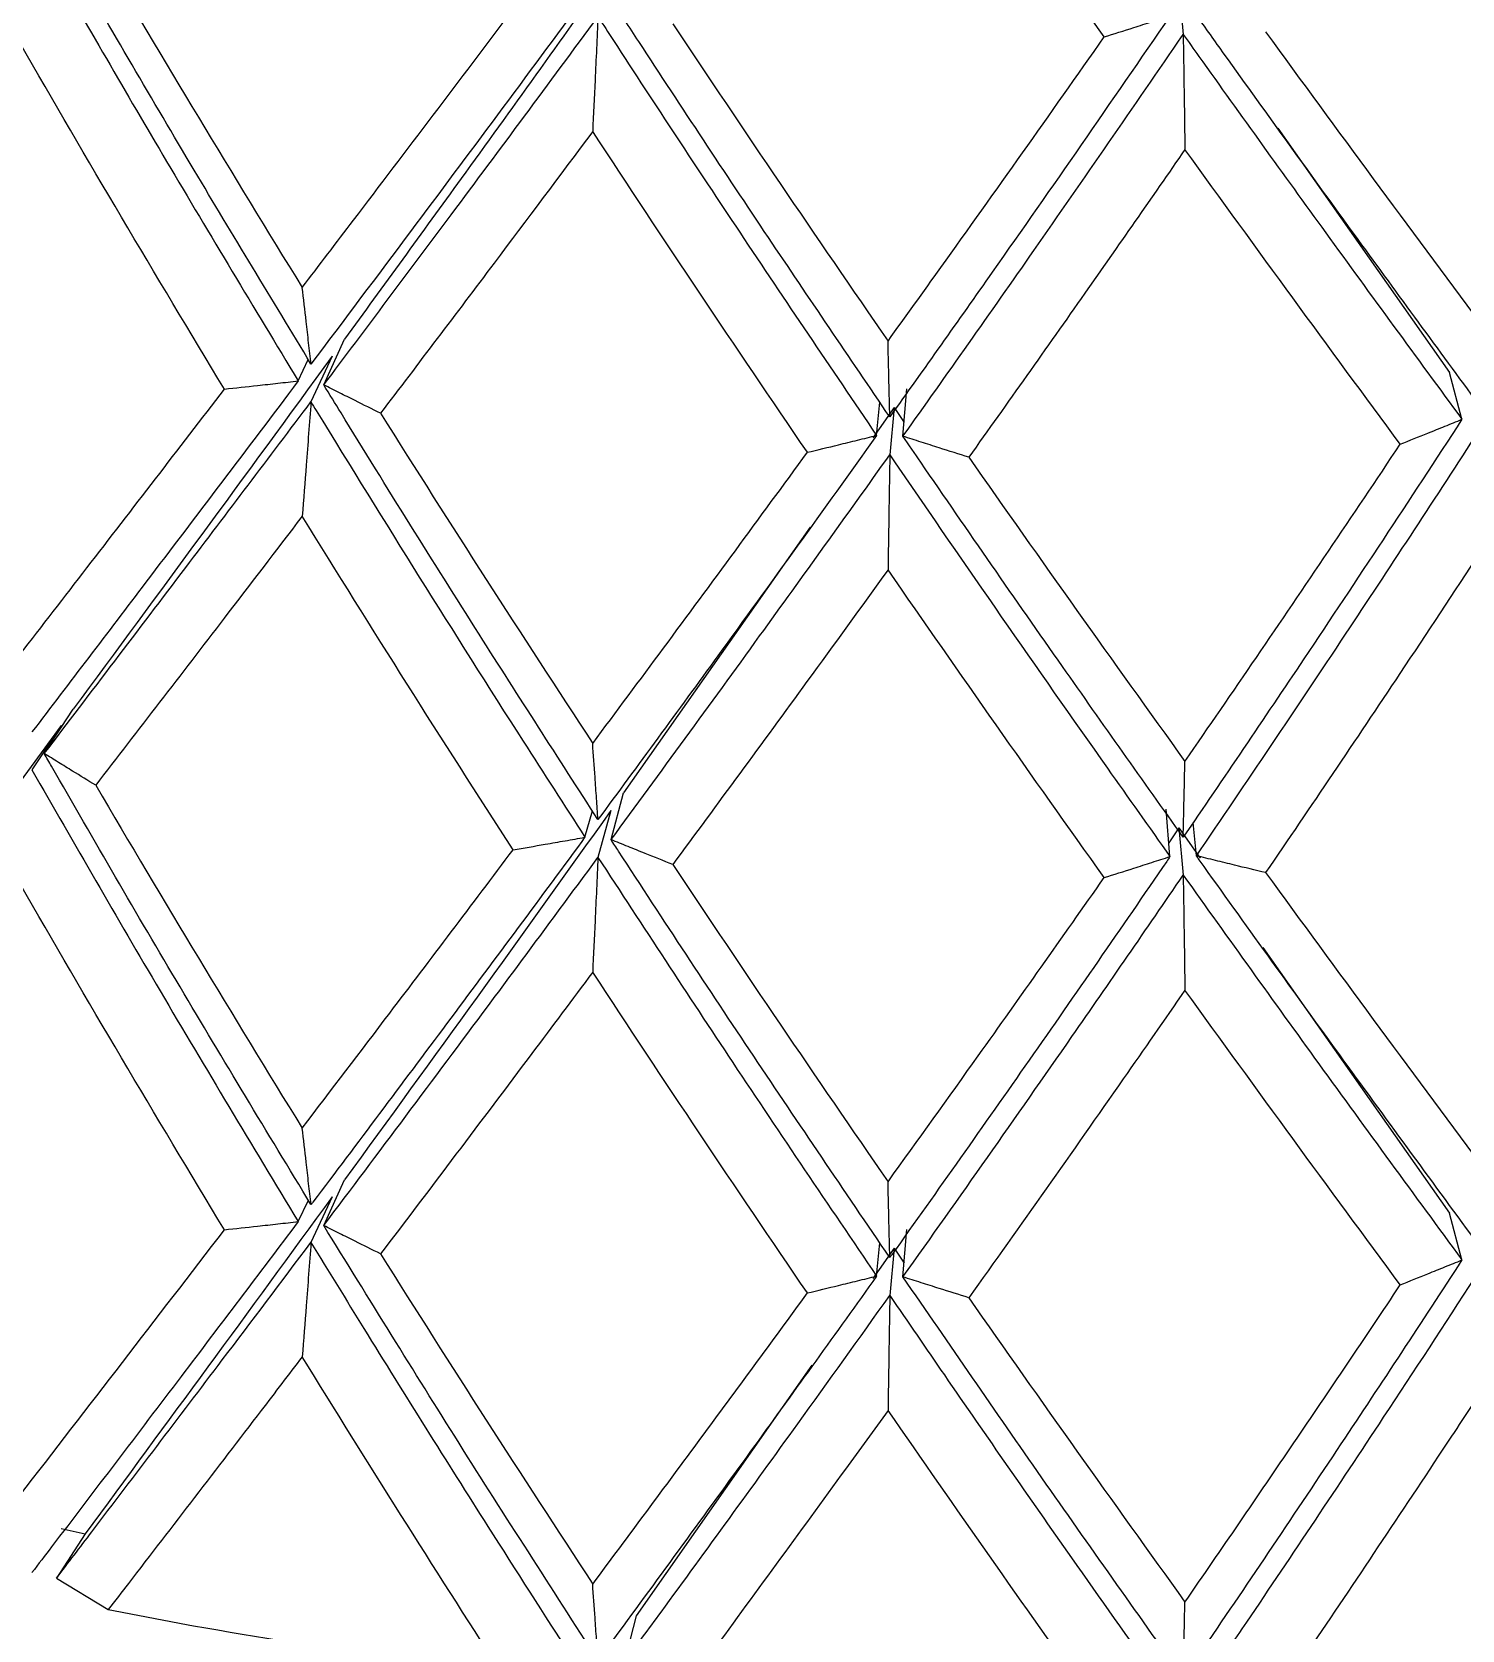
# Model space of a CAD drawing. Extents: x 0 to 8.27, y -9.61 to 0.
# Drawn here: x 2.1043 to 2.166, y -6.448 to -6.379 of the extents above; entities that cross this region are included whole.
import ezdxf

# ---------------------------------------------------------------- set-up
doc = ezdxf.new("R2010")
doc.units = 0
doc.header["$LTSCALE"] = 0.5
doc.header["$MEASUREMENT"] = 0
doc.layers.add('Dimension', color=10, linetype='CONTINUOUS')
doc.layers.add('Mounting', color=4, linetype='CONTINUOUS')

msp = doc.modelspace()

# ---------------------------------------------------------------- linework, layer by layer
at = {"layer": 'Dimension', "transparency": 16777216}
msp.add_open_spline([(0.3163298756698794, -6.309225411673758), (1.642155090394425, -6.574390454618758), (1.774737611867039, -7.237303061981144), (2.039902654812039, -8.563128276705804), (2.172485176284653, -9.226040884068304), (3.498310391009426, -9.491205927013077)], degree=3, knots=[0, 0, 0, 0, 1, 1, 2, 2, 2, 2], dxfattribs=at)
at = {"layer": 'Mounting', "linetype": 'Continuous', "lineweight": 25, "transparency": 16777216}
for p, q in [((2.153818313937307, -6.377044828435139), (2.154003504469728, -6.379084758823062)), ((2.158088438282192, -6.383124422780035), (2.165502814788368, -6.393679152874647)), ((2.116893556811391, -6.394210663657525), (2.117793150522147, -6.392235325790686)), ((2.115791536330534, -6.394040173478395), (2.116227175034936, -6.393118992680449)), ((2.11725794751257, -6.392969778567696), (2.116342194248745, -6.394942738776074)), ((2.166039641928791, -6.395697523212895), (2.165502653694801, -6.393678746608991)), ((2.140764715940549, -6.396393259884455), (2.140906312169108, -6.394962582098053)), ((2.141904057116989, -6.396427754585481), (2.142072569394685, -6.394387608978143)), ((2.141519350884408, -6.395188668210942), (2.140600959523198, -6.396496043215159)), ((2.141519490228092, -6.395188093693598), (2.141334315204602, -6.397227853148017)), ((2.141519517933574, -6.39518867326489), (2.141953480298042, -6.395829397681943)), ((2.137891928112566, -6.400352481876205), (2.129835002890758, -6.411821908842732)), ((2.104826087181863, -6.410126210783794), (2.106079738653733, -6.40821397258582)), ((2.105560615727626, -6.4089190169476), (2.101724797207879, -6.414126522513122)), ((2.10556231579514, -6.408916591654695), (2.10429304151441, -6.410825435288523)), ((2.129298154049337, -6.413840368062544), (2.12983571257584, -6.411819447510986)), ((2.128171307912652, -6.413737280197545), (2.12849478829159, -6.41259316828711)), ((2.12928857577819, -6.412586659145283), (2.128734513275248, -6.414606134437683)), ((2.153433761861123, -6.414570519995259), (2.153265077257601, -6.412528288108653)), ((2.153818320514091, -6.41333139802861), (2.153384337807637, -6.413972152581032)), ((2.15381814453346, -6.413328785720743), (2.154003508998557, -6.415370631907983)), ((2.153818447738303, -6.413331394179515), (2.154736896837193, -6.414638851534271)), ((2.154573111072267, -6.414536105588347), (2.154430704821124, -6.41309724344034)), ((2.157444074742187, -6.418492652105435), (2.165502739365564, -6.429964556582483)), ((2.116893570093424, -6.43049571840924), (2.117793714834733, -6.428519170464135)), ((2.115791524120567, -6.430325283213556), (2.116228170128323, -6.429401972421594)), ((2.117258431126601, -6.429253800052827), (2.116342204683605, -6.431227779839894)), ((2.166039648965324, -6.431982633582827), (2.165502316839337, -6.429962564018176)), ((2.141904059605139, -6.432712808380352), (2.142072675102071, -6.43067141299786)), ((2.141519582117979, -6.431473843325186), (2.140601556064865, -6.432781582632963)), ((2.140764713295965, -6.432678370520982), (2.140907113875045, -6.431239565586104)), ((2.141519588020145, -6.431472079901702), (2.14133431731463, -6.433512893450704)), ((2.141519286700003, -6.431473834387525), (2.141953407397494, -6.432115364216763)), ((2.137974816423792, -6.436523405283303), (2.130382593895746, -6.447338618857536)), ((2.106596536151045, -6.443797683052587), (2.105360119345022, -6.445710821354503)), ((2.105360088711876, -6.445710814809097), (2.107589590948663, -6.447071014805935)), ((2.130382593895746, -6.447338618857536), (2.129862217564295, -6.449358351256812))]:
    msp.add_line(p, q, dxfattribs=at)
for centre, radius, start, end in [((2.144194716131977, -6.269227225892216), 0.1785734236974923, 257.5053640374168, 257.8455635435939), ((2.146275970009782, -6.252939186573023), 0.1979489898865803, 258.7297999272111, 263.6841227533566)]:
    msp.add_arc(centre, radius, start, end, dxfattribs=at)
for points in [[(2.150592546869319, -6.379188368253942), (2.147480735836979, -6.374828997478851), (2.14436609368542, -6.370401123966751), (2.14125766198751, -6.365904822080886)], [(2.107044373428579, -6.375206583824642), (2.109980964063851, -6.380204821309114), (2.112956917440187, -6.385138412110329), (2.115963594348131, -6.390005813940085)], [(2.131959996338963, -6.378624637432885), (2.135047037404519, -6.383257388753798), (2.138149298367324, -6.387822181568929), (2.141257773346496, -6.392318544212792)], [(2.157562174124195, -6.378977504110019), (2.160664747111895, -6.383234698224548), (2.16375773197089, -6.387423592123461), (2.166832149748615, -6.391544805378082)], [(2.112605814190573, -6.394392748369789), (2.109623308273939, -6.389476093714045), (2.106674779467966, -6.384493782247652), (2.103768787360167, -6.379447497699282)], [(2.137775607395923, -6.397120494995754), (2.134673035936629, -6.392573054743472), (2.131580052633325, -6.387957314341229), (2.12850563642516, -6.383273893360972)], [(2.163377785366237, -6.39676763279919), (2.160290745624906, -6.392595749580259), (2.157188486036119, -6.388355907916427), (2.154080012468711, -6.384047636144594)], [(2.11725794758874, -6.392969778463105), (2.113474941279236, -6.398159263545658), (2.109742873967861, -6.403239202538877), (2.106079785203491, -6.408213909368207)], [(2.119347196441339, -6.395435522503355), (2.12237558375611, -6.400253259505), (2.125431412209508, -6.405004329533419), (2.12850581082759, -6.409687720090567)], [(2.144745234330657, -6.397331348388654), (2.147857068548973, -6.401776525093958), (2.150971733964951, -6.406153198040549), (2.154080188803363, -6.410461441592922)], [(2.125066902101679, -6.414280132737524), (2.12200765923464, -6.409546354261117), (2.118970318189866, -6.404745230790574), (2.115963696060788, -6.399877920253623)], [(2.150592720924323, -6.415474114796773), (2.147480924229257, -6.411114766512462), (2.144366296272409, -6.4066869161204), (2.141257878502728, -6.402190637974392)], [(2.107044551151347, -6.411492389025732), (2.109981037174947, -6.416490443146692), (2.112956882919178, -6.42142385522731), (2.115963450111593, -6.426291083147696)], [(2.129288575903928, -6.412586658969296), (2.125420058902336, -6.418007965381882), (2.121582012465041, -6.423318160484762), (2.117793620854371, -6.428519299491192)], [(2.131960183167138, -6.414910420514722), (2.135047113206355, -6.419543001556058), (2.138149261860889, -6.42410762899555), (2.141257624226199, -6.428603831220009)], [(2.157562361892104, -6.415263264463185), (2.160664822291636, -6.419520301865866), (2.163757695074509, -6.423709044003878), (2.166832002261998, -6.42783011038204)], [(2.112605612614715, -6.430677918779899), (2.109623197777836, -6.425761408789747), (2.106674758205571, -6.420779245967076), (2.103768852712818, -6.415733113891854)], [(2.137775397705326, -6.43340569035967), (2.134672919832354, -6.428858383568233), (2.131580029742253, -6.424242780739739), (2.128505705565175, -6.419559501393216)], [(2.163377576725424, -6.433052853545512), (2.160290628986985, -6.428881092526801), (2.157188462517269, -6.424641377130904), (2.154080082374747, -6.420333235740024)], [(2.117258430905366, -6.429253800356257), (2.113653026243554, -6.434200102565221), (2.110093528508713, -6.439047470732355), (2.106596536151045, -6.443797683052587)], [(2.119346974420495, -6.431720672006911), (2.122375388834115, -6.436538457508384), (2.125431245116914, -6.441289574813474), (2.128505672048021, -6.445973011387643)], [(2.144745006192096, -6.433616525205927), (2.147856869495143, -6.438061747002045), (2.150971564269838, -6.442438463755245), (2.154080048486293, -6.446746749824449)], [(2.1244996523819, -6.449686726983479), (2.121632043679, -6.445237691468598), (2.118784195752795, -6.440729434165625), (2.11596338614001, -6.436162921241355)], [(2.15001543870946, -6.450950153956789), (2.14709565627183, -6.446852270618812), (2.14417387390742, -6.442694087846455), (2.141257558089109, -6.438475677207968)]]:
    msp.add_open_spline(points, degree=3, dxfattribs=at)
for points, knots in [([(2.11634220556968, -6.393309591274367), (2.11465542636526, -6.390527219638095), (2.111158660591826, -6.384759243675198), (2.107340291586496, -6.378227202995383), (2.105202878343079, -6.374497662552237), (2.104826131800536, -6.373840283137831)], [0, 0, 0, 0, 0.4342818352718486, 0.9002849059942745, 1, 1, 1, 1]), ([(2.104293080801398, -6.374539579976492), (2.104503396790932, -6.374908139598965), (2.106425639001571, -6.378276694053504), (2.110230249800424, -6.384831424658493), (2.113891346868257, -6.390893741022857), (2.115791525500498, -6.39404019789162)], [0, 0, 0, 0, 0.05579333311728822, 0.5099388791400317, 1, 1, 1, 1]), ([(2.129288069319244, -6.376302681560439), (2.127122702949436, -6.379337632956769), (2.124966929402007, -6.38233753358724), (2.121138491752589, -6.387634918615269), (2.119460988823192, -6.38994572919534), (2.11779319674244, -6.392235262339561)], [0.4208236887304256, 0.4208236887304256, 0.4208236887304256, 0.4208236887304256, 0.5, 0.5, 0.5622865838526512, 0.5622865838526512, 0.5622865838526512, 0.5622865838526512]), ([(2.128171308426971, -6.377451411909639), (2.125648998563264, -6.380871989237441), (2.123137669425859, -6.384249280587817), (2.119201816528602, -6.389508452886041), (2.117768409445915, -6.391416686978907), (2.116342187486424, -6.393309608219276)], [0.00299366881788393, 0.00299366881788393, 0.00299366881788393, 0.00299366881788393, 0.003387481537907919, 0.003387481537907919, 0.003614582098343181, 0.003614582098343181, 0.003614582098343181, 0.003614582098343181]), ([(2.141334317493801, -6.395594704820432), (2.139585651799933, -6.393020780120985), (2.135960592674309, -6.38768492361509), (2.131953235003692, -6.381627711902517), (2.129696034650095, -6.378164816324777), (2.129298174090735, -6.377554436493249)], [0, 0, 0, 0, 0.434281835271846, 0.9002849059942448, 1, 1, 1, 1]), ([(2.115963577140491, -6.390005818042248), (2.116699613994314, -6.389041961829086), (2.117437529879425, -6.388074095287145), (2.120461030548739, -6.384101328987747), (2.122758596292869, -6.381065779061252), (2.125066833717682, -6.377994315328117)], [0.003029962210435008, 0.003029962210435008, 0.003029962210435008, 0.003029962210435008, 0.003145749891090096, 0.003145749891090096, 0.003503269218563006, 0.003503269218563006, 0.003503269218563006, 0.003503269218563006]), ([(2.116893559198815, -6.394210661451432), (2.118716454313216, -6.391789329925921), (2.120551789563905, -6.389341760889117), (2.124499563109538, -6.384050176597604), (2.126612836321755, -6.381201155302954), (2.128734531580193, -6.378320261337642)], [0.003097174692322331, 0.003097174692322331, 0.003097174692322331, 0.003097174692322331, 0.003387481537907919, 0.003387481537907919, 0.003717925343859384, 0.003717925343859384, 0.003717925343859384, 0.003717925343859384]), ([(2.128734531580648, -6.378320261337187), (2.128713857581687, -6.378776289207444), (2.12869306343211, -6.379232577790837), (2.12867214866921, -6.379689124718418), (2.128651233905856, -6.380145671652592), (2.128630198471654, -6.380602478182588), (2.128609041912085, -6.38105954187494), (2.128574907436786, -6.381796978853906), (2.128540457452544, -6.382535089601099), (2.128505690095807, -6.383273863539664)], [0, 0, 0, 0, 3.692449222956076e-05, 3.692449222956076e-05, 3.692449222956076e-05, 7.384898534112383e-05, 7.384898534112383e-05, 7.384898534112383e-05, 0.0001334239379046179, 0.0001334239379046179, 0.0001334239379046179, 0.0001334239379046179]), ([(2.128734535567872, -6.378320275389221), (2.128956942052099, -6.378662579409699), (2.130989688742574, -6.381791163395853), (2.134991773968721, -6.387872219725629), (2.138792213775304, -6.39348180447859), (2.140764713924426, -6.396393285077117)], [0, 0, 0, 0, 0.05579333311732571, 0.5099388791400516, 1, 1, 1, 1]), ([(2.153433760090564, -6.378284651783581), (2.150880971958685, -6.382013162628589), (2.148322246172228, -6.385698081505886), (2.14428494556384, -6.391441027950798), (2.142808819106875, -6.39352579910706), (2.141334307278356, -6.395594723482411)], [0.00299366881788392, 0.00299366881788392, 0.00299366881788392, 0.00299366881788392, 0.003387481537907919, 0.003387481537907919, 0.003614582098343166, 0.003614582098343166, 0.003614582098343166, 0.003614582098343166]), ([(2.150592660213277, -6.379188302301479), (2.151018305765064, -6.379054604281116), (2.151443406117068, -6.378920326222435), (2.151867953899654, -6.378785470073232), (2.152129337539662, -6.378702442455044), (2.152390512449728, -6.378619195479011), (2.152651476912041, -6.378535729604543), (2.152912443579879, -6.378452263024762), (2.153173200347936, -6.378368577366579), (2.153433745500223, -6.378284673093496)], [0, 0, 0, 0, 3.69245447571745e-05, 3.69245447571745e-05, 3.69245447571745e-05, 5.965804057093363e-05, 5.965804057093363e-05, 5.965804057093363e-05, 8.2391728525642e-05, 8.2391728525642e-05, 8.2391728525642e-05, 8.2391728525642e-05]), ([(2.16660328147529, -6.394830208310502), (2.164869154373463, -6.392467603399602), (2.161274234374304, -6.387569821896015), (2.157253028798522, -6.381999746337435), (2.154974691821479, -6.378812046226692), (2.154573105660774, -6.378250173131498)], [0, 0, 0, 0, 0.4342818352718341, 0.9002849059942445, 0.9999999999999999, 0.9999999999999999, 0.9999999999999999, 0.9999999999999999]), ([(2.141904058234985, -6.39642775216668), (2.143786759127323, -6.393781582182321), (2.145672844786731, -6.391108214504577), (2.149709587083834, -6.385332166652283), (2.151858303734997, -6.382224547488129), (2.154003502874019, -6.379084758068807)], [0.003097174692322327, 0.003097174692322327, 0.003097174692322327, 0.003097174692322327, 0.003387481537907919, 0.003387481537907919, 0.003717925343859381, 0.003717925343859381, 0.003717925343859381, 0.003717925343859381]), ([(2.154003502874474, -6.379084758068409), (2.154010419467085, -6.379541620674551), (2.154017376257087, -6.379998748845075), (2.154024373398642, -6.380456140229619), (2.15403137054065, -6.380913531620756), (2.15403840805331, -6.381371187479992), (2.154045486089416, -6.381829105392164), (2.154056905954093, -6.382567920588933), (2.154068431373815, -6.38330742229288), (2.154080062972042, -6.384047600002354)], [0, 0, 0, 0, 3.692449222956121e-05, 3.692449222956121e-05, 3.692449222956121e-05, 7.384898534112738e-05, 7.384898534112738e-05, 7.384898534112738e-05, 0.0001334239379046148, 0.0001334239379046148, 0.0001334239379046148, 0.0001334239379046148]), ([(2.154003513322522, -6.379084771244543), (2.154228290070677, -6.379399942250863), (2.156282700456103, -6.38228053641398), (2.16030734978105, -6.387874567546639), (2.164081034870122, -6.393024589366853), (2.166039648814802, -6.395697548110029)], [0, 0, 0, 0, 0.05579333311732529, 0.5099388791400438, 1, 1, 1, 1]), ([(2.141257754809629, -6.392318550483758), (2.142018713048145, -6.391263863519264), (2.142780083163615, -6.390205027224162), (2.145893434301769, -6.385859905087948), (2.148244757163837, -6.382542282062325), (2.150592648699984, -6.379188305918881)], [0.003029962210435017, 0.003029962210435017, 0.003029962210435017, 0.003029962210435017, 0.003145749891090093, 0.003145749891090093, 0.003503269218562994, 0.003503269218562994, 0.003503269218562994, 0.003503269218562994]), ([(2.128505690095579, -6.383273863540118), (2.127081574822768, -6.385182921893367), (2.125661256235134, -6.387077709897419), (2.12260464570474, -6.391138173154211), (2.120971440059492, -6.393297106615698), (2.119347137880794, -6.395435541822728)], [0.003133451221439315, 0.003133451221439315, 0.003133451221439315, 0.003133451221439315, 0.003352568823996508, 0.003352568823996508, 0.003606599140465112, 0.003606599140465112, 0.003606599140465112, 0.003606599140465112]), ([(2.154080062971587, -6.384047600002866), (2.152640173723029, -6.386130432928887), (2.151198766043962, -6.388198857271611), (2.148085146198326, -6.392633701622906), (2.146414230401177, -6.394993113920002), (2.144745170741515, -6.397331375119613)], [0.003133451221439316, 0.003133451221439316, 0.003133451221439316, 0.003133451221439316, 0.003352568823996518, 0.003352568823996518, 0.003606599140465121, 0.003606599140465121, 0.003606599140465121, 0.003606599140465121]), ([(2.116342195373107, -6.393309597751788), (2.116307990149352, -6.3930026178516), (2.116273586131882, -6.392696243471953), (2.116238982568092, -6.392390480276269), (2.116204379003847, -6.392084717076379), (2.116169575798921, -6.391779564222411), (2.116134572214122, -6.391475027384836), (2.116078096815016, -6.390983682299968), (2.116021099466906, -6.390493937904914), (2.115963577140263, -6.390005818042816)], [0, 0, 0, 0, 3.692449223031336e-05, 3.692449223031336e-05, 3.692449223031336e-05, 7.384898533143667e-05, 7.384898533143667e-05, 7.384898533143667e-05, 0.0001334237450264763, 0.0001334237450264763, 0.0001334237450264763, 0.0001334237450264763]), ([(2.141334315431976, -6.39559471204165), (2.141327398772972, -6.395290227227513), (2.141320441915667, -6.394986362434786), (2.141313444708175, -6.394683123381917), (2.141306447500455, -6.394379884324728), (2.141299409923221, -6.394077270176346), (2.141292331827088, -6.393775286660905), (2.141280911902157, -6.393288061150876), (2.141269386434004, -6.392802474403872), (2.141257754809402, -6.392318550484326)], [0, 0, 0, 0, 3.692449223030649e-05, 3.692449223030649e-05, 3.692449223030649e-05, 7.384898533143637e-05, 7.384898533143637e-05, 7.384898533143637e-05, 0.0001334237450264663, 0.0001334237450264663, 0.0001334237450264663, 0.0001334237450264663]), ([(2.115791554225979, -6.39404013950729), (2.113578808780602, -6.396974681129443), (2.111383728381924, -6.39987226948039), (2.107558730606996, -6.404906565103708), (2.105919230412809, -6.407059515422183), (2.104293075285767, -6.40919234775594)], [0.003643827384632397, 0.003643827384632397, 0.003643827384632397, 0.003643827384632397, 0.003996629918378722, 0.003996629918378722, 0.004264701058186601, 0.004264701058186601, 0.004264701058186601, 0.004264701058186601]), ([(2.112605756361035, -6.3943927594729), (2.113082137255532, -6.394341535992787), (2.113558310146317, -6.394289663684496), (2.114034266972084, -6.394237143031425), (2.114327304797797, -6.394204807035401), (2.114620261533418, -6.394172225194659), (2.114913135297883, -6.394139397640849), (2.115206011537538, -6.394106569809587), (2.115498805423357, -6.394073496191929), (2.115791515074051, -6.394040176923276)], [0, 0, 0, 0, 3.692454475428043e-05, 3.692454475428043e-05, 3.692454475428043e-05, 5.96582656103406e-05, 5.96582656103406e-05, 5.96582656103406e-05, 8.239217861094871e-05, 8.239217861094871e-05, 8.239217861094871e-05, 8.239217861094871e-05]), ([(2.12873452832784, -6.412973043011782), (2.127020789528814, -6.410314987970189), (2.123296536556808, -6.404538571287951), (2.119363779333725, -6.398236354883629), (2.117141843708595, -6.394615256373974), (2.116893533047659, -6.39421058336972)], [0, 0, 0, 0, 0.4308902538471914, 0.9363995897631551, 1, 1, 1, 1]), ([(2.119347125795883, -6.39543553585451), (2.118978933606485, -6.395253670627305), (2.118611483610238, -6.395071303511251), (2.118244782311621, -6.394888437303955), (2.118019013101474, -6.394775850958347), (2.117793527064094, -6.394663075117471), (2.117568325713563, -6.394550110438551), (2.117343122459914, -6.39443714480489), (2.117118203421995, -6.394323990091259), (2.11689357011025, -6.394210646957951)], [0, 0, 0, 0, 3.692454475528311e-05, 3.692454475528311e-05, 3.692454475528311e-05, 5.965806363265589e-05, 5.965806363265589e-05, 5.965806363265589e-05, 8.239177464945574e-05, 8.239177464945574e-05, 8.239177464945574e-05, 8.239177464945574e-05]), ([(2.103768837193655, -6.405861375474494), (2.104730726064844, -6.404617380221787), (2.105697253436318, -6.403366395904065), (2.1086298198679, -6.399566367915774), (2.110609977333041, -6.396994536450045), (2.112605771996385, -6.394392757791131)], [0.003680059077938306, 0.003680059077938306, 0.003680059077938306, 0.003680059077938306, 0.003836740417369894, 0.003836740417369894, 0.00415331125781031, 0.00415331125781031, 0.00415331125781031, 0.00415331125781031]), ([(2.104826120624665, -6.41012615628221), (2.106842319866445, -6.407481019791923), (2.108879132267901, -6.40480446492483), (2.112723450933089, -6.399736257293846), (2.114526558744473, -6.397352503309428), (2.116342194400858, -6.394942739629862)], [0.00244570300399136, 0.00244570300399136, 0.00244570300399136, 0.00244570300399136, 0.002778333157437116, 0.002778333157437116, 0.003067885072835926, 0.003067885072835926, 0.003067885072835926, 0.003067885072835926]), ([(2.116342194400858, -6.394942739629862), (2.116307989318301, -6.395397107408364), (2.116273585467951, -6.395851726224343), (2.116238982088106, -6.39630659366707), (2.116204378707806, -6.396761461116277), (2.116169575703424, -6.397216578439149), (2.116134572323261, -6.39767194316584), (2.116078097312055, -6.398406635866074), (2.116021100365032, -6.399141976907565), (2.115963578382861, -6.399877955586923)], [0, 0, 0, 0, 3.692449221875088e-05, 3.692449221875088e-05, 3.692449221875088e-05, 7.384898531712133e-05, 7.384898531712133e-05, 7.384898531712133e-05, 0.0001334236841251739, 0.0001334236841251739, 0.0001334236841251739, 0.0001334236841251739]), ([(2.116342194850148, -6.394942739760488), (2.116418887480648, -6.395068202558711), (2.119444956671686, -6.400018601401591), (2.123382549324532, -6.406313245884455), (2.127281749825414, -6.412358258738202), (2.128171291767757, -6.41373733439081)], [0, 0, 0, 0, 0.01967590629689901, 0.7763543069276955, 1, 1, 1, 1]), ([(2.166039673314316, -6.395697483194674), (2.163772518741069, -6.399181736732992), (2.161495984034644, -6.402628020389095), (2.157480313704781, -6.408624415315892), (2.15574296360748, -6.411191726409463), (2.154003503966777, -6.413737540848835)], [0.003643827384632405, 0.003643827384632405, 0.003643827384632405, 0.003643827384632405, 0.003996629918378722, 0.003996629918378722, 0.004264701058186601, 0.004264701058186601, 0.004264701058186601, 0.004264701058186601]), ([(2.163377718726423, -6.396767659175445), (2.163776823972483, -6.396609008038119), (2.164175281985962, -6.396449813015344), (2.164573085780575, -6.396290076437246), (2.164818006229069, -6.396191729576621), (2.16506267936731, -6.39609317716792), (2.165307103570939, -6.395994419773267), (2.16555152984003, -6.395895661543925), (2.165795707686556, -6.395796698116435), (2.166039635488204, -6.395697530056388)], [0, 0, 0, 0, 3.692454475428088e-05, 3.692454475428088e-05, 3.692454475428088e-05, 5.965826561034191e-05, 5.965826561034191e-05, 5.965826561034191e-05, 8.239217861095126e-05, 8.239217861095126e-05, 8.239217861095126e-05, 8.239217861095126e-05]), ([(2.140764741131278, -6.396393223299064), (2.138474749306596, -6.399600970231965), (2.136188992483056, -6.402770435099789), (2.132181075836087, -6.408279995809657), (2.130454930268087, -6.410637157975422), (2.128734527966316, -6.412973043964591)], [0.0036438273846324, 0.0036438273846324, 0.0036438273846324, 0.0036438273846324, 0.003996629918378722, 0.003996629918378722, 0.004264701058186597, 0.004264701058186597, 0.004264701058186597, 0.004264701058186597]), ([(2.137775543770857, -6.39712051346816), (2.138223066281597, -6.397013231794624), (2.138670151621199, -6.396905340439041), (2.139116792097383, -6.396796840840913), (2.139391780388422, -6.396730039642527), (2.139666600811069, -6.396663007704767), (2.139941251573163, -6.396595745382733), (2.140215904656287, -6.396528482492151), (2.140490388656389, -6.396460989071208), (2.140764701782444, -6.396393265478189)], [0, 0, 0, 0, 3.692454475428103e-05, 3.692454475428103e-05, 3.692454475428103e-05, 5.965826561034161e-05, 5.965826561034161e-05, 5.965826561034161e-05, 8.23921786109498e-05, 8.23921786109498e-05, 8.23921786109498e-05, 8.23921786109498e-05]), ([(2.154003503962684, -6.413737539874312), (2.15226616494212, -6.411288880302884), (2.148490624577533, -6.405967516457501), (2.144454143019601, -6.400148836672535), (2.14216036298123, -6.39680173094262), (2.141904023404749, -6.396427677785134)], [0, 0, 0, 0, 0.4308902538471838, 0.9363995897631414, 1, 1, 1, 1]), ([(2.144745156771222, -6.397331370732267), (2.144319511170778, -6.397197671917404), (2.143894410764204, -6.397063393101), (2.143469862923411, -6.396928536238754), (2.143208478981904, -6.396845508097265), (2.14294730376966, -6.396762260614416), (2.142686339004257, -6.396678794250981), (2.14242537203333, -6.396595327182233), (2.142164614961274, -6.396511641052818), (2.141904069504307, -6.396427736327375)], [0, 0, 0, 0, 3.692454475528347e-05, 3.692454475528347e-05, 3.692454475528347e-05, 5.965806363265446e-05, 5.965806363265446e-05, 5.965806363265446e-05, 8.239177464945251e-05, 8.239177464945251e-05, 8.239177464945251e-05, 8.239177464945251e-05]), ([(2.15408006365189, -6.410461501524416), (2.155108973424575, -6.408973222753495), (2.156137182541642, -6.40747747171951), (2.159239881506181, -6.402936878698135), (2.161311985065566, -6.399867809311324), (2.163377731825648, -6.396767653967906)], [0.003680059077938304, 0.003680059077938304, 0.003680059077938304, 0.003680059077938304, 0.003836740417369893, 0.003836740417369893, 0.004153311257810311, 0.004153311257810311, 0.004153311257810311, 0.004153311257810311]), ([(2.154573104373156, -6.414536047805193), (2.156725359811361, -6.411379415701155), (2.158874572741496, -6.40818920919093), (2.162884581162615, -6.402157226213482), (2.164746747477892, -6.399323720034879), (2.166603288226014, -6.396463357208113)], [0.002445703003991356, 0.002445703003991356, 0.002445703003991356, 0.002445703003991356, 0.002778333157437116, 0.002778333157437116, 0.003067885072835919, 0.003067885072835919, 0.003067885072835919, 0.003067885072835919]), ([(2.128505688061722, -6.409687764979473), (2.129523325196914, -6.40832366122708), (2.130542975240786, -6.406952164832994), (2.13362802364847, -6.402787015756523), (2.135699419121664, -6.399969354762554), (2.137775558459197, -6.397120509946483)], [0.003680059077938304, 0.003680059077938304, 0.003680059077938304, 0.003680059077938304, 0.003836740417369895, 0.003836740417369895, 0.004153311257810313, 0.004153311257810313, 0.004153311257810313, 0.004153311257810313]), ([(2.129298167719952, -6.413840310702305), (2.131428957938368, -6.410943554036059), (2.133568729752341, -6.408013583319978), (2.13758362846508, -6.402468514660534), (2.139457207730601, -6.39986167627773), (2.141334315235525, -6.397227853990664)], [0.002445703003991357, 0.002445703003991357, 0.002445703003991357, 0.002445703003991357, 0.002778333157437116, 0.002778333157437116, 0.003067885072835923, 0.003067885072835923, 0.003067885072835923, 0.003067885072835923]), ([(2.141334315235525, -6.397227853990664), (2.141327398604943, -6.397684716844928), (2.141320441781517, -6.398141845235607), (2.141313444611086, -6.398599236807733), (2.141306447440655, -6.39905662838634), (2.141299409903894, -6.399514284399963), (2.141292331849144, -6.399972202433894), (2.141280912002884, -6.400711014680716), (2.141269386615676, -6.40145051334104), (2.14125775506065, -6.402190687937825)], [0, 0, 0, 0, 3.692449221874771e-05, 3.692449221874771e-05, 3.692449221874771e-05, 7.384898531711677e-05, 7.384898531711677e-05, 7.384898531711677e-05, 0.0001334236841251722, 0.0001334236841251722, 0.0001334236841251722, 0.0001334236841251722]), ([(2.141334315826697, -6.397227854058137), (2.141413593567194, -6.397343853294267), (2.14454166372704, -6.401920847371905), (2.148580005969251, -6.407731548946224), (2.152532146499397, -6.413300178671868), (2.153433765885865, -6.414570574923907)], [0, 0, 0, 0, 0.0196759062968993, 0.7763543069276857, 0.9999999999999999, 0.9999999999999999, 0.9999999999999999, 0.9999999999999999]), ([(2.115963578383543, -6.399877955586241), (2.114834256116609, -6.401356831336095), (2.113709660708736, -6.40282584668369), (2.110727058780611, -6.406713878114481), (2.108877982303255, -6.409115907352877), (2.107044489849812, -6.411492405762367)], [0.002482049257556239, 0.002482049257556239, 0.002482049257556239, 0.002482049257556239, 0.002660083514881897, 0.002660083514881897, 0.002956367414762775, 0.002956367414762775, 0.002956367414762775, 0.002956367414762775]), ([(2.166832129941866, -6.401416951413573), (2.165677365393066, -6.403176098985334), (2.164520386205112, -6.404925077889622), (2.161433071046048, -6.409557926333939), (2.159499421283698, -6.412424119879681), (2.157562296716804, -6.41526329671921)], [0.002482049257556236, 0.002482049257556236, 0.002482049257556236, 0.002482049257556236, 0.0026600835148819, 0.0026600835148819, 0.00295636741476278, 0.00295636741476278, 0.00295636741476278, 0.00295636741476278]), ([(2.141257755061105, -6.402190687937029), (2.14009019772422, -6.403808927737707), (2.138923924559521, -6.405416942414483), (2.135821163236614, -6.409674205594335), (2.133887545939587, -6.412305751228239), (2.131960118515707, -6.414910444893614)], [0.002482049257556239, 0.002482049257556239, 0.002482049257556239, 0.002482049257556239, 0.002660083514881903, 0.002660083514881903, 0.002956367414762781, 0.002956367414762781, 0.002956367414762781, 0.002956367414762781]), ([(2.116342186342507, -6.42959473988423), (2.114451730914396, -6.426473959876937), (2.110675181001369, -6.420239598945038), (2.106866231818202, -6.413691724958476), (2.104929313563133, -6.410306510842013), (2.104826121107379, -6.410126158079088)], [0, 0, 0, 0, 0.4868932926836287, 0.9726634094198904, 1, 1, 1, 1]), ([(2.107044491545111, -6.411492406795098), (2.106711244476827, -6.411289321272754), (2.106378826485951, -6.411085781224521), (2.106047243538995, -6.410881789849547), (2.105843090434263, -6.410756193907552), (2.105639253308226, -6.410630426529785), (2.105435733548319, -6.410504488466124), (2.105232212067875, -6.410378549337786), (2.105029007529737, -6.410252439249113), (2.104826121327477, -6.410126158900532)], [0, 0, 0, 0, 3.692454477207969e-05, 3.692454477207969e-05, 3.692454477207969e-05, 5.96586675531708e-05, 5.96586675531708e-05, 5.96586675531708e-05, 8.239298252385024e-05, 8.239298252385024e-05, 8.239298252385024e-05, 8.239298252385024e-05]), ([(2.128734528052945, -6.412973043846812), (2.128713853334801, -6.41266772696121), (2.128693058514472, -6.412363024983158), (2.128672143126295, -6.412058943668789), (2.128651227737663, -6.411754862350101), (2.128630191723659, -6.411451400862227), (2.128609034624986, -6.411148564974603), (2.128574901757673, -6.410659998118881), (2.128540453533532, -6.410173056690716), (2.128505688062177, -6.409687764978791)], [0, 0, 0, 0, 3.692449219004706e-05, 3.692449219004706e-05, 3.692449219004706e-05, 7.384898526708339e-05, 7.384898526708339e-05, 7.384898526708339e-05, 0.0001334196130982752, 0.0001334196130982752, 0.0001334196130982752, 0.0001334196130982752]), ([(2.104293040207239, -6.410825432994891), (2.106130239979819, -6.414020882734455), (2.109915478318243, -6.420604564619389), (2.113794967673783, -6.42702235159765), (2.115791511670267, -6.430325207434628)], [0, 0, 0, 0, 0.4853590734404911, 1, 1, 1, 1]), ([(2.154003504054543, -6.413737540720483), (2.154010420887943, -6.413433058599701), (2.154017377902363, -6.413129196235893), (2.154024375253101, -6.412825959403783), (2.154031372604294, -6.412522722567353), (2.154038410311131, -6.412220110432138), (2.154045488527316, -6.411918128786048), (2.154056907854027, -6.411430940083157), (2.154068432684852, -6.41094538954075), (2.154080063652344, -6.410461501523621)], [0, 0, 0, 0, 3.692449219004488e-05, 3.692449219004488e-05, 3.692449219004488e-05, 7.384898526708633e-05, 7.384898526708633e-05, 7.384898526708633e-05, 0.0001334196130982786, 0.0001334196130982786, 0.0001334196130982786, 0.0001334196130982786]), ([(2.115963577140491, -6.426291039164305), (2.117218747013084, -6.424647425774928), (2.118479947602026, -6.422991410050024), (2.121511846576794, -6.418997367590229), (2.123285701625917, -6.416650070392841), (2.125066807943966, -6.414280166753194)], [0.004330217516259038, 0.004330217516259038, 0.004330217516259038, 0.004330217516259038, 0.004527813258580931, 0.004527813258580931, 0.004803374041171419, 0.004803374041171419, 0.004803374041171419, 0.004803374041171419]), ([(2.128171308161171, -6.413737279993477), (2.128124885548658, -6.413800231839438), (2.128078467236691, -6.413863168202276), (2.126079191899606, -6.416573475923876), (2.12413411835675, -6.419193310843291), (2.120261850576043, -6.424381611736969), (2.118336504805683, -6.426947595585254), (2.116397963728303, -6.429520707157614), (2.116370075688081, -6.429557721953294), (2.116342190580525, -6.429594730631031)], [0.004293965242678274, 0.004293965242678274, 0.004293965242678274, 0.004293965242678274, 0.004301204108614124, 0.004301204108614124, 0.004605778298849525, 0.004605778298849525, 0.004910352489084927, 0.004910352489084927, 0.004914798550845843, 0.004914798550845843, 0.004914798550845843, 0.004914798550845843]), ([(2.125066810307288, -6.414280166347218), (2.125531307314276, -6.414200478886634), (2.125995479933152, -6.414120158482426), (2.126459320246994, -6.414039206179147), (2.126744902815716, -6.413989364528781), (2.127030360207272, -6.413939283203483), (2.12731569057425, -6.413888962452909), (2.127601023353208, -6.413838641277032), (2.127886229708082, -6.413788080559691), (2.128171307788051, -6.413737280499554)], [0, 0, 0, 0, 3.692454477223591e-05, 3.692454477223591e-05, 3.692454477223591e-05, 5.965863624950743e-05, 5.965863624950743e-05, 5.965863624950743e-05, 8.239291991557243e-05, 8.239291991557243e-05, 8.239291991557243e-05, 8.239291991557243e-05]), ([(2.141334313606166, -6.431879854832793), (2.139373938409079, -6.428992725450591), (2.135457710250392, -6.423225126778327), (2.131453765148962, -6.417151303148891), (2.129407202358806, -6.414007788272436), (2.129298168412532, -6.413840312427958)], [0, 0, 0, 0, 0.4868932926836307, 0.9726634094198902, 1, 1, 1, 1]), ([(2.131960120546154, -6.414910445700222), (2.131561013814661, -6.414751796025477), (2.131162554369183, -6.414592602246096), (2.130764749189638, -6.414432866775421), (2.130519823558615, -6.414334518857906), (2.130275145265131, -6.41423596532524), (2.13003071593468, -6.414137206744378), (2.12978628453763, -6.414038447328828), (2.12954210159225, -6.413939482647258), (2.129298168728809, -6.413840313216717)], [0, 0, 0, 0, 3.692454477207978e-05, 3.692454477207978e-05, 3.692454477207978e-05, 5.965866755317129e-05, 5.965866755317129e-05, 5.965866755317129e-05, 8.239298252384923e-05, 8.239298252384923e-05, 8.239298252384923e-05, 8.239298252384923e-05]), ([(2.116893509587698, -6.430495646304045), (2.119247578002813, -6.427368875235508), (2.121618945059453, -6.424203119554697), (2.125575195172331, -6.418884276185842), (2.127152325496098, -6.416754315317569), (2.128734528144577, -6.414606077584033)], [0.001793937377354702, 0.001793937377354702, 0.001793937377354702, 0.001793937377354702, 0.002169184776966314, 0.002169184776966314, 0.002416362749800614, 0.002416362749800614, 0.002416362749800614, 0.002416362749800614]), ([(2.128734528144804, -6.414606077583805), (2.128713853337302, -6.41506210720501), (2.128693058388279, -6.415518397511327), (2.128672142840941, -6.415974946122326), (2.128651227293375, -6.416431494739747), (2.128630191089968, -6.416888302913314), (2.128609033779611, -6.417345368203534), (2.128574901004157, -6.418082744855717), (2.128540452822307, -6.418820795038862), (2.128505687371415, -6.419559508181344)], [0, 0, 0, 0, 3.692449222042833e-05, 3.692449222042833e-05, 3.692449222042833e-05, 7.384898531625174e-05, 7.384898531625174e-05, 7.384898531625174e-05, 0.0001334188559339964, 0.0001334188559339964, 0.0001334188559339964, 0.0001334188559339964]), ([(2.128734511892361, -6.414606132307306), (2.130672885177972, -6.417572497703581), (2.134666574368993, -6.423684190177362), (2.138692686351732, -6.429622301762656), (2.140764688353073, -6.432678297010845)], [0, 0, 0, 0, 0.4853590734404987, 1, 1, 1, 1]), ([(2.153433762191725, -6.414570519756118), (2.153386778667226, -6.414639139055105), (2.153339793717322, -6.414707742696685), (2.15131586390018, -6.417662159934075), (2.1493365784074, -6.420520106843007), (2.14537562698726, -6.426183691315707), (2.143395840567308, -6.428986620557218), (2.141391973710569, -6.431798939242974), (2.141363143664393, -6.431839395430295), (2.14133431442653, -6.43187984527264)], [0.004293965242678271, 0.004293965242678271, 0.004293965242678271, 0.004293965242678271, 0.004301204108614124, 0.004301204108614124, 0.004605778298849525, 0.004605778298849525, 0.004910352489084927, 0.004910352489084927, 0.00491479855084585, 0.00491479855084585, 0.00491479855084585, 0.00491479855084585]), ([(2.150592627352097, -6.41547415965362), (2.151018274211964, -6.415340462372562), (2.151443375839079, -6.415206184912442), (2.15186792485926, -6.415071329245613), (2.152129316110148, -6.414988299748977), (2.152390498606309, -6.414905050838904), (2.152651470629024, -6.414821582981283), (2.152912444857719, -6.414738114418121), (2.153173209160713, -6.414654426721818), (2.153433761814057, -6.414570520307727)], [0, 0, 0, 0, 3.692454477223488e-05, 3.692454477223488e-05, 3.692454477223488e-05, 5.965863624950766e-05, 5.965863624950766e-05, 5.965863624950766e-05, 8.239291991557249e-05, 8.239291991557249e-05, 8.239291991557249e-05, 8.239291991557249e-05]), ([(2.166603293096813, -6.431115357853621), (2.164658675933623, -6.428465165380423), (2.160773927492272, -6.423170893955152), (2.156749978086481, -6.417584165903627), (2.15468321537557, -6.414690228629517), (2.154573105246044, -6.414536049435803)], [0, 0, 0, 0, 0.4868932926836321, 0.9726634094198878, 1, 1, 1, 1]), ([(2.157562298993724, -6.415263297264453), (2.15711477547822, -6.415156017204701), (2.156667689167961, -6.415048127238258), (2.156221047751131, -6.414939628888696), (2.15594605401904, -6.414872827278025), (2.155671228173759, -6.414805794858118), (2.155396572006993, -6.414738531988966), (2.155121913518514, -6.414671268551153), (2.15484742413193, -6.414603774512322), (2.154573105644175, -6.414536050181304)], [0, 0, 0, 0, 3.692454477208083e-05, 3.692454477208083e-05, 3.692454477208083e-05, 5.965866755317091e-05, 5.965866755317091e-05, 5.965866755317091e-05, 8.239298252384865e-05, 8.239298252384865e-05, 8.239298252384865e-05, 8.239298252384865e-05]), ([(2.141257754809857, -6.428603771605815), (2.142555420810567, -6.426805263920748), (2.143854872118453, -6.424993879659944), (2.146968087568411, -6.420626980025752), (2.148780921676888, -6.418062059088236), (2.150592625186363, -6.415474160334377)], [0.004330217516259036, 0.004330217516259036, 0.004330217516259036, 0.004330217516259036, 0.004527813258580933, 0.004527813258580933, 0.004803374041171422, 0.004803374041171422, 0.004803374041171422, 0.004803374041171422]), ([(2.141904002996142, -6.432712743381096), (2.144335305199746, -6.429295618115127), (2.14676869482625, -6.425838331979769), (2.15080247900616, -6.420034690216077), (2.152403774440444, -6.417711877145955), (2.154003504023621, -6.415370574453952)], [0.001793937377354694, 0.001793937377354694, 0.001793937377354694, 0.001793937377354694, 0.002169184776966314, 0.002169184776966314, 0.002416362749800624, 0.002416362749800624, 0.002416362749800624, 0.002416362749800624]), ([(2.154003504023621, -6.415370574453725), (2.154010420887261, -6.4158274388435), (2.154017377944427, -6.416284568769122), (2.154024375348598, -6.416741961868802), (2.154031372752769, -6.417199354974962), (2.154038410523043, -6.417657012508805), (2.154045488810169, -6.418114932049086), (2.154056908105957, -6.418853686850404), (2.154068432922685, -6.419593127917544), (2.154080063883356, -6.420333244754026)], [0, 0, 0, 0, 3.692449222042648e-05, 3.692449222042648e-05, 3.692449222042648e-05, 7.384898531624833e-05, 7.384898531624833e-05, 7.384898531624833e-05, 0.0001334188559340041, 0.0001334188559340041, 0.0001334188559340041, 0.0001334188559340041]), ([(2.154003507600208, -6.415370629946317), (2.15595833818449, -6.41810077370473), (2.159985934846844, -6.423725771583229), (2.163982709043893, -6.429177091472631), (2.166039612620096, -6.4319825637915)], [0, 0, 0, 0, 0.485359073440488, 0.9999999999999999, 0.9999999999999999, 0.9999999999999999, 0.9999999999999999]), ([(2.128505687371415, -6.419559508181571), (2.127627872945112, -6.420736166716317), (2.126751561036343, -6.421907323183738), (2.123689118922783, -6.425988971563235), (2.121511616346169, -6.428871037771039), (2.119347068192127, -6.431720588801561)], [0.001830253417566435, 0.001830253417566435, 0.001830253417566435, 0.001830253417566435, 0.001965753762317468, 0.001965753762317468, 0.002304685121717347, 0.002304685121717347, 0.002304685121717347, 0.002304685121717347]), ([(2.154080063883356, -6.420333244754254), (2.15319252545234, -6.421617016750695), (2.152304470176631, -6.422895226873656), (2.149193845626058, -6.427351428440481), (2.146969288280815, -6.430500591322236), (2.144745094380568, -6.433616430959994)], [0.001830253417566431, 0.001830253417566431, 0.001830253417566431, 0.001830253417566431, 0.001965753762317465, 0.001965753762317465, 0.002304685121717347, 0.002304685121717347, 0.002304685121717347, 0.002304685121717347]), ([(2.116342190624408, -6.429594730572823), (2.116307984836993, -6.429287752391922), (2.116273580374326, -6.428981379372878), (2.116238976420817, -6.428675617370565), (2.116204372466854, -6.428369855363705), (2.116169568928825, -6.428064703531497), (2.11613456501729, -6.427760167697549), (2.116078092004699, -6.427268849581871), (2.116021097111314, -6.426779131951427), (2.115963577140036, -6.426291039164987)], [0, 0, 0, 0, 3.69244921811672e-05, 3.69244921811672e-05, 3.69244921811672e-05, 7.384898528042894e-05, 7.384898528042894e-05, 7.384898528042894e-05, 0.0001334206713658602, 0.0001334206713658602, 0.0001334206713658602, 0.0001334206713658602]), ([(2.141334314472005, -6.431879845209146), (2.141327397698859, -6.431575362155392), (2.141320440751514, -6.431271498755784), (2.141313443465123, -6.430968260924594), (2.141306446178504, -6.43066502308897), (2.141299408533968, -6.430362409986508), (2.14129233037167, -6.430060427498567), (2.14128091092968, -6.429573228783504), (2.141269385957656, -6.42908766862228), (2.141257754809175, -6.428603771606497)], [0, 0, 0, 0, 3.692449218116374e-05, 3.692449218116374e-05, 3.692449218116374e-05, 7.384898528042217e-05, 7.384898528042217e-05, 7.384898528042217e-05, 0.0001334206713658604, 0.0001334206713658604, 0.0001334206713658604, 0.0001334206713658604]), ([(2.103768836278476, -6.442146614596702), (2.105236497947971, -6.440248450668257), (2.106715291069776, -6.438333644365677), (2.109661755197266, -6.434510351286114), (2.111129237838412, -6.432602601836031), (2.112605760854166, -6.430677837741534)], [0.004980369164138063, 0.004980369164138063, 0.004980369164138063, 0.004980369164138063, 0.005220000643169556, 0.005220000643169556, 0.005454558158351822, 0.005454558158351822, 0.005454558158351822, 0.005454558158351822]), ([(2.115791546693544, -6.430325250217145), (2.114095230112952, -6.432574819873928), (2.112409960701569, -6.434801755998812), (2.108856231712451, -6.439486268249304), (2.106990669842588, -6.441938045385079), (2.104858891814246, -6.444735480509387), (2.10457577054305, -6.445106896841757), (2.10429307012825, -6.445477685817984)], [0.004944084223654836, 0.004944084223654836, 0.004944084223654836, 0.004944084223654836, 0.005214926679320329, 0.005214926679320329, 0.005519500869555731, 0.005519500869555731, 0.005566222870637739, 0.005566222870637739, 0.005566222870637739, 0.005566222870637739]), ([(2.112605836422034, -6.430677829616336), (2.113082217669188, -6.430626606304024), (2.113558390898305, -6.430574734174108), (2.114034348045351, -6.430522213746933), (2.114327377072385, -6.430489878882888), (2.114620325007508, -6.430457298199251), (2.114913189968746, -6.430424471821418), (2.115206057405629, -6.430391645166019), (2.115498842486176, -6.430358572742868), (2.115791543328186, -6.430325254680035)], [0, 0, 0, 0, 3.692454477337436e-05, 3.692454477337436e-05, 3.692454477337436e-05, 5.965756764222495e-05, 5.965756764222495e-05, 5.965756764222495e-05, 8.239078267930787e-05, 8.239078267930787e-05, 8.239078267930787e-05, 8.239078267930787e-05]), ([(2.128734528059994, -6.449258385802061), (2.126728777308671, -6.446147928582711), (2.122750749086407, -6.439978923488574), (2.11883495324625, -6.433638997080372), (2.11689353013773, -6.430495707660718)], [0, 0, 0, 0, 0.5042072703463392, 1, 1, 1, 1]), ([(2.11934706819099, -6.431720588802982), (2.118978874737167, -6.43153872348659), (2.11861142353402, -6.431356356343706), (2.118244721099899, -6.431173490150393), (2.118018956116629, -6.431060906269799), (2.11779347432045, -6.430948132917585), (2.117568277228401, -6.430835170745006), (2.117343078233006, -6.430722207617571), (2.117118163470622, -6.430609055427674), (2.116893534454647, -6.430495714828901)], [0, 0, 0, 0, 3.692454477337383e-05, 3.692454477337383e-05, 3.692454477337383e-05, 5.965756764222446e-05, 5.965756764222446e-05, 5.965756764222446e-05, 8.239078267930622e-05, 8.239078267930622e-05, 8.239078267930622e-05, 8.239078267930622e-05]), ([(2.105360090069297, -6.445710812776035), (2.105863989543394, -6.445049525381698), (2.10636921004695, -6.444386237720884), (2.108740258262713, -6.441271253760867), (2.110620385737747, -6.43879667084763), (2.113783447875193, -6.434618979720305), (2.115060211636973, -6.43292907700674), (2.116342199407171, -6.431227629423795)], [0.001172730824359639, 0.001172730824359639, 0.001172730824359639, 0.001172730824359639, 0.00125546220626011, 0.00125546220626011, 0.001560036396495511, 0.001560036396495511, 0.001764626822426149, 0.001764626822426149, 0.001764626822426149, 0.001764626822426149]), ([(2.116342199407171, -6.431227629423681), (2.116307993915342, -6.431681997717639), (2.116273589744395, -6.432136616934365), (2.116238986141269, -6.432591484655624), (2.116204382537461, -6.433046352383307), (2.116169579406886, -6.433501469861078), (2.116134576005805, -6.433956834612893), (2.116078101035072, -6.434691526391468), (2.116021104404552, -6.435426866166601), (2.115963583041065, -6.436162843218419)], [0, 0, 0, 0, 3.692449217261961e-05, 3.692449217261961e-05, 3.692449217261961e-05, 7.384898521718952e-05, 7.384898521718952e-05, 7.384898521718952e-05, 0.0001334236057473325, 0.0001334236057473325, 0.0001334236057473325, 0.0001334236057473325]), ([(2.116342122313853, -6.431227645035726), (2.117102758749041, -6.432467730539877), (2.119634086379364, -6.436594620280509), (2.123387601759049, -6.442583362108842), (2.126399064654578, -6.447270037196965), (2.127608520985376, -6.449152288133739)], [0, 0, 0, 0, 0.2044850248196544, 0.6805072297325745, 1, 1, 1, 1]), ([(2.166039673847735, -6.431982594763433), (2.164301647409474, -6.434653579914588), (2.162558783446428, -6.437301169571576), (2.158849170798675, -6.442876939535829), (2.156881115112554, -6.445799125663704), (2.154608250346854, -6.449137038169219), (2.154305896954355, -6.449580295926118), (2.154003498430228, -6.450022880223166)], [0.004944084223654829, 0.004944084223654829, 0.004944084223654829, 0.004944084223654829, 0.005214926679320329, 0.005214926679320329, 0.005519500869555731, 0.005519500869555731, 0.005566222870637738, 0.005566222870637738, 0.005566222870637738, 0.005566222870637738]), ([(2.163377792154023, -6.433052710484951), (2.163776898492159, -6.432894059338075), (2.164175357541552, -6.432734864325077), (2.164573162314099, -6.432575127813372), (2.164818075844977, -6.432476784013254), (2.165062742057415, -6.432378234691434), (2.165307159324556, -6.432279480403956), (2.165551578657613, -6.432180725281789), (2.165795749557873, -6.432081764981767), (2.16603967039984, -6.431982600062263)], [0, 0, 0, 0, 3.69245447733735e-05, 3.69245447733735e-05, 3.69245447733735e-05, 5.96575676422245e-05, 5.96575676422245e-05, 5.96575676422245e-05, 8.239078267930603e-05, 8.239078267930603e-05, 8.239078267930603e-05, 8.239078267930603e-05]), ([(2.140764737553781, -6.432678334683025), (2.139009203411405, -6.435137346706249), (2.137256843454651, -6.437572862311406), (2.133544038949566, -6.442698274268416), (2.131584407523604, -6.445382146474451), (2.129332884956256, -6.448445540043387), (2.129033607698346, -6.448852293629891), (2.128734522499798, -6.449258382671353)], [0.004944084223654835, 0.004944084223654835, 0.004944084223654835, 0.004944084223654835, 0.005214926679320329, 0.005214926679320329, 0.005519500869555731, 0.005519500869555731, 0.005566222870637739, 0.005566222870637739, 0.005566222870637739, 0.005566222870637739]), ([(2.137775622229782, -6.433405573993348), (2.138223145479031, -6.433298292421448), (2.13867023152099, -6.433190401181029), (2.139116872661333, -6.433081901748999), (2.139391852918578, -6.433015102703841), (2.139666665302428, -6.432948072945116), (2.139941308018678, -6.432880812821274), (2.140215953056867, -6.432813552128827), (2.140490429005212, -6.432746060925176), (2.140764734070871, -6.432678339561441)], [0, 0, 0, 0, 3.692454477337351e-05, 3.692454477337351e-05, 3.692454477337351e-05, 5.965756764222591e-05, 5.965756764222591e-05, 5.965756764222591e-05, 8.239078267930804e-05, 8.239078267930804e-05, 8.239078267930804e-05, 8.239078267930804e-05]), ([(2.15400350405227, -6.450022882675391), (2.15197013063127, -6.447157500864243), (2.147937318055, -6.441474556607766), (2.14390381289806, -6.435616957086147), (2.141904030366476, -6.432712801830228)], [0, 0, 0, 0, 0.5042072703463387, 1, 1, 1, 1]), ([(2.144745094379431, -6.433616430961585), (2.144319447849483, -6.433482732190662), (2.143894346554333, -6.43334845347453), (2.143469797875895, -6.433213596745979), (2.143208419121692, -6.433130570498399), (2.142947249106982, -6.433047324931515), (2.142686289551392, -6.43296386049996), (2.142425327789823, -6.432880395362865), (2.142164575939859, -6.43279671118102), (2.141904035719307, -6.432712808411672)], [0, 0, 0, 0, 3.692454477337331e-05, 3.692454477337331e-05, 3.692454477337331e-05, 5.965756764222485e-05, 5.965756764222485e-05, 5.965756764222485e-05, 8.239078267930651e-05, 8.239078267930651e-05, 8.239078267930651e-05, 8.239078267930651e-05]), ([(2.155142522470186, -6.449985311706079), (2.15567932389942, -6.449196323763651), (2.15621597634501, -6.448405191737486), (2.158727261725943, -6.444691114729487), (2.16069759592321, -6.441744055945144), (2.163977697216268, -6.436775748129769), (2.165292414688992, -6.434767854365298), (2.166603285200125, -6.43274824675904)], [0.001172730824359639, 0.001172730824359639, 0.001172730824359639, 0.001172730824359639, 0.00125546220626011, 0.00125546220626011, 0.001560036396495511, 0.001560036396495511, 0.001764626822426157, 0.001764626822426157, 0.001764626822426157, 0.001764626822426157]), ([(2.128505687662454, -6.445973004181432), (2.130058411021054, -6.443891577233096), (2.13161617289208, -6.441792526791794), (2.13470671921911, -6.437602935787588), (2.136239587583958, -6.435513138889625), (2.137775551239628, -6.433405591011017)], [0.004980369164138064, 0.004980369164138064, 0.004980369164138064, 0.004980369164138064, 0.005220000643169561, 0.005220000643169561, 0.005454558158351826, 0.005454558158351826, 0.005454558158351826, 0.005454558158351826]), ([(2.129862186657846, -6.449358346329966), (2.13039416204785, -6.448634206830995), (2.130926736553391, -6.447907950560072), (2.133422440470184, -6.444497674547954), (2.135390682108408, -6.441789590362866), (2.138684235875388, -6.437220141589357), (2.140008924108969, -6.435372394778362), (2.141334316247793, -6.433512743419435)], [0.001172730824359639, 0.001172730824359639, 0.001172730824359639, 0.001172730824359639, 0.00125546220626011, 0.00125546220626011, 0.001560036396495511, 0.001560036396495511, 0.001764626822426147, 0.001764626822426147, 0.001764626822426147, 0.001764626822426147]), ([(2.141334316247793, -6.433512743419321), (2.141327399534674, -6.433969606818884), (2.141320442646219, -6.434426735633785), (2.141313445430768, -6.434884127500588), (2.14130644821509, -6.435341519373985), (2.141299410652863, -6.435799175551772), (2.141292332593792, -6.436257093612362), (2.141280912755718, -6.436995904934513), (2.141269387432402, -6.437735402305456), (2.141257756002432, -6.438475575229454)], [0, 0, 0, 0, 3.692449217261636e-05, 3.692449217261636e-05, 3.692449217261636e-05, 7.384898521718052e-05, 7.384898521718052e-05, 7.384898521718052e-05, 0.0001334236057473375, 0.0001334236057473375, 0.0001334236057473375, 0.0001334236057473375]), ([(2.14133423215614, -6.433512768811276), (2.142119574045154, -6.434659051487692), (2.144733119138635, -6.438473774102754), (2.148579373325191, -6.444001396998026), (2.151636211671502, -6.448319875581085), (2.152863891579472, -6.450054252341936)], [0, 0, 0, 0, 0.2044850248196436, 0.6805072297325699, 1, 1, 1, 1]), ([(2.15408006378604, -6.446746740742462), (2.155649987371561, -6.444475845993217), (2.157218636323677, -6.442187099376206), (2.160318193145685, -6.437621921489487), (2.161849453531175, -6.435346207404443), (2.163377728844551, -6.433052735651238)], [0.004980369164138066, 0.004980369164138066, 0.004980369164138066, 0.004980369164138066, 0.005220000643169556, 0.005220000643169556, 0.005454558158351819, 0.005454558158351819, 0.005454558158351819, 0.005454558158351819]), ([(2.115963583039019, -6.436162843221091), (2.115373284653941, -6.436935875345846), (2.114784067550971, -6.437706509263755), (2.112270941764308, -6.440989633442079), (2.110357109856494, -6.443479651314412), (2.108168245979158, -6.446320501897382), (2.1078787207434, -6.446696087896946), (2.10758959265624, -6.447071012591202)], [0.001208963695116875, 0.001208963695116875, 0.001208963695116875, 0.001208963695116875, 0.001302007850262443, 0.001302007850262443, 0.001606582040497845, 0.001606582040497845, 0.001653080551641079, 0.001653080551641079, 0.001653080551641079, 0.001653080551641079]), ([(2.166832127123797, -6.437701838823038), (2.166228531857513, -6.43862136920972), (2.165624117591932, -6.439538469205893), (2.163037924010695, -6.443447311951438), (2.16104766709006, -6.446416386084358), (2.158747245984813, -6.449808100177499), (2.15844247219772, -6.450256610406079), (2.158137623639476, -6.450704419771448)], [0.001208963695116877, 0.001208963695116877, 0.001208963695116877, 0.001208963695116877, 0.001302007850262443, 0.001302007850262443, 0.001606582040497844, 0.001606582040497844, 0.001653080551641076, 0.001653080551641076, 0.001653080551641076, 0.001653080551641076]), ([(2.141257756000385, -6.438475575232466), (2.140647473027656, -6.439321453091445), (2.140037324125814, -6.44016485900169), (2.137430703527997, -6.443758625755429), (2.135435049280403, -6.446485853199526), (2.133140260140607, -6.449598751148748), (2.132836472132084, -6.45001033665698), (2.132532848913769, -6.450421226764085)], [0.001208963695116874, 0.001208963695116874, 0.001208963695116874, 0.001208963695116874, 0.00130200785026244, 0.00130200785026244, 0.001606582040497841, 0.001606582040497841, 0.001653080551641077, 0.001653080551641077, 0.001653080551641077, 0.001653080551641077]), ([(2.128734528059994, -6.449258375121751), (2.128713853376411, -6.448953058059821), (2.128693058529024, -6.448648356223991), (2.128672143446209, -6.448344273338869), (2.128651228363168, -6.448040190451017), (2.128630193201815, -6.447736724575854), (2.128609036740926, -6.447433885398588), (2.128574903290627, -6.446945290161459), (2.128540454185185, -6.446458321874154), (2.128505687662454, -6.445973004181376)], [0, 0, 0, 0, 3.692449213173595e-05, 3.692449213173595e-05, 3.692449213173595e-05, 7.384898488476259e-05, 7.384898488476259e-05, 7.384898488476259e-05, 0.0001334224259581439, 0.0001334224259581439, 0.0001334224259581439, 0.0001334224259581439]), ([(2.15400350405227, -6.450022871995081), (2.154010420874073, -6.44971838969672), (2.154017377897361, -6.449414527476158), (2.154024375146236, -6.449111289060959), (2.154031372394883, -6.448808050643031), (2.154038409816366, -6.44850543408608), (2.154045487819502, -6.448203449124655), (2.154056907341072, -6.447716232063833), (2.154068432466801, -6.447230654697812), (2.15408006378604, -6.446746740742348)], [0, 0, 0, 0, 3.692449213173086e-05, 3.692449213173086e-05, 3.692449213173086e-05, 7.384898488476473e-05, 7.384898488476473e-05, 7.384898488476473e-05, 0.0001334224259581406, 0.0001334224259581406, 0.0001334224259581406, 0.0001334224259581406])]:
    msp.add_open_spline(points, degree=3, knots=knots, dxfattribs=at)

doc.saveas('drawing.dxf')
